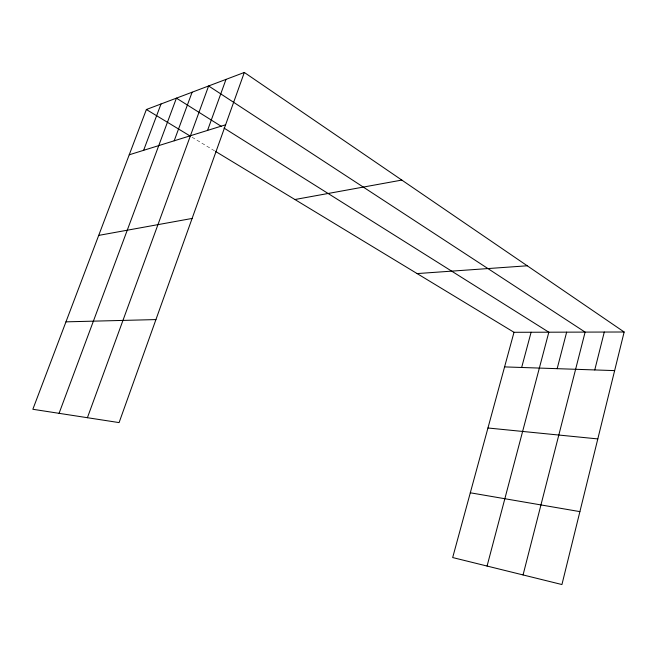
<?xml version="1.0" encoding="UTF-8"?>
<svg xmlns="http://www.w3.org/2000/svg" width="657" height="657" viewBox="0 0 657 657"><rect width="100%" height="100%" fill="white"/><g stroke="black" fill="none" stroke-linecap="round" stroke-linejoin="round"><path stroke-width="0.49" stroke-dasharray="3.29 2.46" d="M192.058 137.198L214.584 150.847"/><path stroke-width="0.99" d="M244.322 72.459L119.089 422.599L32.85 409.278L146.38 109.514L244.322 72.459L624.15 331.999L561.932 584.541L452.673 557.555L514.004 332.294L215.455 151.373M594.766 369.94L604.276 332.056M523.062 574.941L585.116 332.105L208.622 85.96L87.406 417.704M557.161 368.676L566.646 332.155M487.067 566.055L548.825 332.204L223.996 128.049M521.658 367.477L531.102 332.245M207.546 130.415L226 79.39M174.187 140.795L192.115 92.21M59.073 413.327L176.421 98.148L221.401 126.415M143.62 150.313L161.031 103.97M129.232 154.797L225.606 124.789M294.903 199.523L401.821 180.075M98.706 235.395L192.107 218.444M417.121 273.583L527.259 265.789M65.963 321.848L155.931 319.581M514.004 332.294L624.15 331.999M504.584 366.902L614.64 370.605M487.946 427.994L597.813 438.917M470.305 492.791L579.901 511.622M146.38 109.514L190.325 136.147"/></g></svg>
